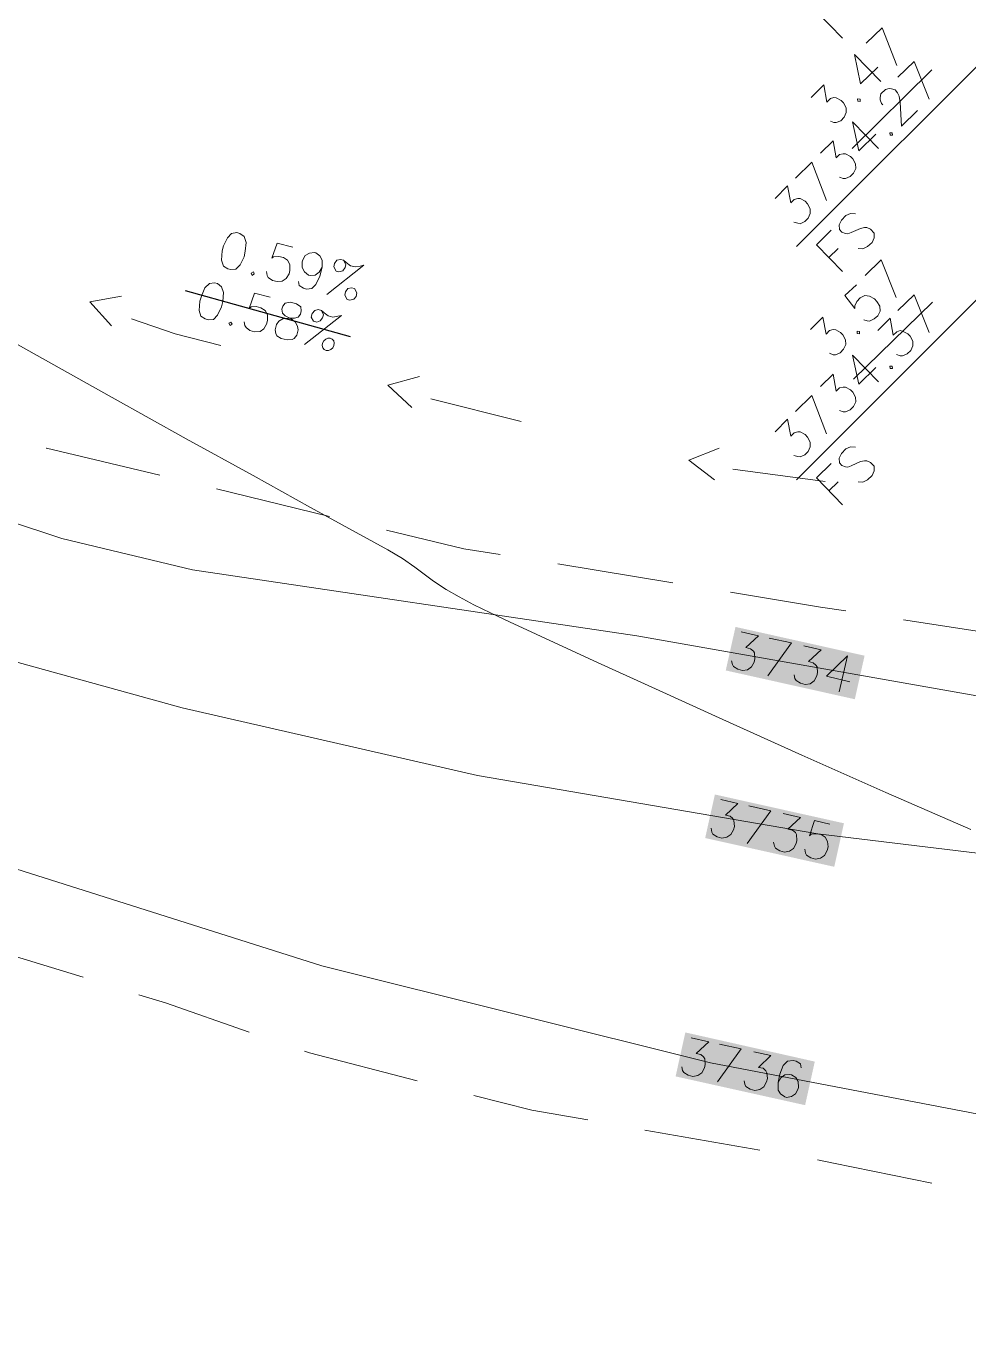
# Model space of a CAD drawing. Header units: millimetres. Extents: x -419 to 20046, y -14642 to 2638.
# Drawn here: x 5.72 to 7.739, y 7.277 to 10.064 of the extents above; entities that cross this region are included whole.
import ezdxf

# ---------------------------------------------------------------- set-up
doc = ezdxf.new("R2010")
doc.units = ezdxf.units.MM
for name, color, linetype in [('PDF11_----LN02', 7, 'Continuous'), ('PDF11_----LN03', 7, 'Continuous'), ('PDF11_----TX00', 7, 'Continuous'), ('PDF11_PR-swale', 7, 'Continuous')]:
    doc.layers.add(name, color=color, linetype=linetype)
doc.layers.add('PDF11_0', color=7, linetype='Continuous', true_color=0xb3b3b3)
doc.layers.add('PDF11_EXTO$--C3-Surface-EXTO', color=7, linetype='Continuous', true_color=0xb3b3b3)

msp = doc.modelspace()

# ---------------------------------------------------------------- hatches: boundary and pattern name
at = {"layer": 'PDF11_----LN02', "true_color": 0xffffff, "transparency": 33554559}
for points in [[(7.2406, 8.7757), (7.2197, 8.6824), (7.5173, 8.714)], [(7.5173, 8.714), (7.2197, 8.6824), (7.4964, 8.6207)], [(7.1331, 7.9065), (7.1122, 7.8123), (7.4106, 7.844)], [(7.4106, 7.844), (7.1122, 7.8123), (7.3898, 7.7506)]]:
    msp.add_hatch(color=7, dxfattribs=at).paths.add_polyline_path(points)
at = {"layer": 'PDF11_----LN03', "true_color": 0xffffff, "transparency": 33554559}
for points in [[(7.1964, 8.4165), (7.1756, 8.3232), (7.4731, 8.3548)], [(7.4731, 8.3548), (7.1756, 8.3232), (7.4523, 8.2615)]]:
    msp.add_hatch(color=7, dxfattribs=at).paths.add_polyline_path(points)

# ---------------------------------------------------------------- linework, layer by layer
at = {"layer": 'PDF11_----LN02', "lineweight": 18}
for points in [[(3.0344, 13.4869), (3.1044, 13.2036), (3.2261, 12.6085), (3.3619, 12.1201), (3.5311, 11.6534), (3.762, 11.1034), (3.9461, 10.6859), (4.2545, 10.1366), (4.4437, 9.8083), (4.667, 9.4974), (4.777, 9.3974), (4.9721, 9.2882), (5.3429, 9.1149), (5.7963, 8.9649), (6.0763, 8.8982), (7.0289, 8.7565), (8.1348, 8.5615), (8.7415, 8.5373), (9.6108, 8.5632), (10.1533, 8.6324), (10.5392, 8.7157), (10.74, 8.7507), (10.7925, 8.7524)], [(10.7917, 7.2406), (10.4783, 7.2347), (10.17, 7.2756), (9.6699, 7.3664), (9.0907, 7.4914), (8.4998, 7.6081), (8.0115, 7.6831), (7.1872, 7.8415), (6.3538, 8.049), (5.6113, 8.284), (5.0696, 8.5148), (4.7029, 8.7082), (4.462, 8.854), (4.3137, 8.9666), (4.0645, 9.2374), (3.8978, 9.4824), (3.6803, 9.8441), (3.4253, 10.3583), (3.2244, 10.7034), (3.0927, 10.9), (2.9427, 11.0759), (2.7411, 11.2634)], [(5.763, 9.1591), (5.7638, 9.1591), (6.0063, 9.1007)], [(6.3705, 9.0124), (6.128, 9.0716)], [(6.7364, 8.9307), (6.658, 8.9432), (6.4922, 8.9832)], [(7.1064, 8.8699), (6.8597, 8.9107)], [(7.4773, 8.8099), (7.4231, 8.8182), (7.2297, 8.8499)], [(7.8473, 8.7532), (7.6006, 8.7907)], [(7.2531, 8.7649), (7.2897, 8.7565), (7.2631, 8.7315), (7.2731, 8.729), (7.2789, 8.724), (7.2814, 8.7199), (7.2822, 8.7074), (7.2806, 8.6999), (7.2747, 8.6899), (7.2664, 8.684), (7.2556, 8.6824), (7.2456, 8.6849), (7.2364, 8.6907), (7.2339, 8.6949), (7.2322, 8.7032)], [(7.3131, 8.7515), (7.3606, 8.7415), (7.3098, 8.6707)], [(7.3873, 8.7349), (7.4239, 8.7265), (7.3973, 8.7015), (7.4073, 8.699), (7.4131, 8.694), (7.4156, 8.6899), (7.4164, 8.6782), (7.4148, 8.6707), (7.4089, 8.6599), (7.4006, 8.654), (7.3898, 8.6524), (7.3798, 8.6549), (7.3706, 8.6607), (7.3681, 8.6649), (7.3664, 8.6732)], [(7.4856, 8.6582), (7.4356, 8.6699), (7.4806, 8.714), (7.4631, 8.6365)], [(5.6029, 8.0981), (5.8421, 8.0248)], [(5.9613, 7.9873), (6.0188, 7.9698), (6.198, 7.9073)], [(7.1456, 7.8948), (7.1831, 7.8865), (7.1564, 7.8615), (7.1664, 7.859), (7.1722, 7.854), (7.1747, 7.8498), (7.1756, 7.8381), (7.1739, 7.8306), (7.1681, 7.8198), (7.1597, 7.814), (7.1489, 7.8123), (7.1389, 7.8148), (7.1297, 7.8206), (7.1272, 7.8248), (7.1256, 7.8331)], [(6.558, 7.8031), (6.3272, 7.8631), (6.3163, 7.8665)], [(7.2064, 7.8815), (7.2531, 7.8715), (7.2022, 7.8006)], [(7.2797, 7.8648), (7.3164, 7.8573), (7.2897, 7.8315), (7.2998, 7.8298), (7.3056, 7.824), (7.3081, 7.8198), (7.3089, 7.8081), (7.3073, 7.8006), (7.3014, 7.7898), (7.2931, 7.784), (7.2822, 7.7823), (7.2722, 7.7848), (7.2631, 7.7906), (7.2606, 7.7956), (7.2589, 7.8031)], [(7.3323, 7.799), (7.3356, 7.8173), (7.3431, 7.8356), (7.3523, 7.8448), (7.3639, 7.8465), (7.3706, 7.8448), (7.3798, 7.839), (7.3814, 7.8306)], [(6.9239, 7.719), (6.8039, 7.7398), (6.6797, 7.7715)], [(7.0464, 7.6973), (7.2931, 7.6539)], [(7.4164, 7.6331), (7.4506, 7.6264), (7.6614, 7.5831)]]:
    msp.add_lwpolyline(points, dxfattribs=at)
msp.add_lwpolyline([(7.3381, 7.809), (7.3464, 7.8156), (7.3573, 7.8165), (7.3606, 7.8156), (7.3698, 7.8098), (7.3748, 7.8015), (7.3756, 7.789), (7.3748, 7.7856), (7.3689, 7.7748), (7.3606, 7.769), (7.3498, 7.7673), (7.3464, 7.7681), (7.3373, 7.7748), (7.3323, 7.7831), (7.3323, 7.799)], close=True, dxfattribs=at)
at = {"layer": 'PDF11_----LN03', "lineweight": 20}
for points in [[(2.2718, 13.992), (2.3869, 13.9461), (2.4669, 13.8869), (2.5885, 13.7669), (2.6677, 13.6378), (2.7094, 13.5144), (2.8519, 12.901), (2.9794, 12.291), (3.0836, 11.9735), (3.2769, 11.4559), (3.577, 10.8034), (3.8711, 10.2533), (4.2928, 9.5141), (4.5095, 9.2266), (4.6137, 9.1424), (5.2913, 8.8132), (6.0547, 8.6024), (6.6872, 8.4573), (7.4173, 8.3323), (8.2015, 8.2373), (9.1516, 8.1457), (9.8908, 8.074), (10.7925, 7.9765)], [(7.2089, 8.4057), (7.2456, 8.3973), (7.2189, 8.3723), (7.2289, 8.3698), (7.2347, 8.3648), (7.2372, 8.3607), (7.2381, 8.3482), (7.2364, 8.3407), (7.2306, 8.3307), (7.2222, 8.3248), (7.2114, 8.3232), (7.2014, 8.3257), (7.1922, 8.3315), (7.1897, 8.3357), (7.1881, 8.344)], [(7.2689, 8.3923), (7.3164, 8.3815), (7.2656, 8.3115)], [(7.3431, 8.3757), (7.3798, 8.3673), (7.3531, 8.3423), (7.3631, 8.3398), (7.3689, 8.3348), (7.3714, 8.3307), (7.3723, 8.3182), (7.3706, 8.3115), (7.3648, 8.3007), (7.3564, 8.2948), (7.3456, 8.2932), (7.3356, 8.2957), (7.3264, 8.3015), (7.3239, 8.3057), (7.3223, 8.314)], [(7.3889, 8.299), (7.3906, 8.2907), (7.3931, 8.2865), (7.4023, 8.2807), (7.4123, 8.2782), (7.4231, 8.2798), (7.4314, 8.2857), (7.4373, 8.2965), (7.4389, 8.304), (7.4381, 8.3157), (7.4331, 8.3248), (7.4239, 8.3307), (7.4139, 8.3323), (7.4031, 8.3315), (7.3989, 8.3282), (7.4098, 8.3607), (7.4431, 8.3532)]]:
    msp.add_lwpolyline(points, dxfattribs=at)
at = {"layer": 'PDF11_----LN03', "lineweight": 30}
for points in [[(7.4906, 9.8008), (7.6614, 9.97)], [(6.4155, 9.3974), (6.0613, 9.4958)], [(7.4939, 9.3066), (7.6631, 9.4716)]]:
    msp.add_lwpolyline(points, dxfattribs=at)
at = {"layer": 'PDF11_----TX00', "lineweight": 20}
for points in [[(7.4698, 10.0375), (7.4139, 10.095), (7.4456, 10.1258)], [(7.5206, 10.0266), (7.5548, 10.06), (7.5864, 9.9791)], [(7.5456, 9.9758), (7.5089, 9.94), (7.4956, 10.0025), (7.5523, 9.945)], [(7.5889, 9.9541), (7.6239, 9.9875), (7.6556, 9.9066)], [(7.4031, 9.9108), (7.4298, 9.9375), (7.4364, 9.9008), (7.4439, 9.9083), (7.4514, 9.9108), (7.4564, 9.91), (7.4673, 9.9041), (7.4723, 9.8991), (7.4781, 9.8883), (7.4781, 9.8783), (7.4739, 9.8683), (7.4664, 9.8608), (7.4564, 9.8566), (7.4514, 9.8566), (7.4439, 9.86)], [(7.5564, 9.895), (7.5539, 9.8975), (7.5506, 9.9058), (7.5506, 9.9108), (7.5523, 9.9183), (7.5623, 9.9275), (7.5698, 9.93), (7.5748, 9.9291), (7.5831, 9.9266), (7.5881, 9.9208), (7.5914, 9.9133), (7.5939, 9.9), (7.5964, 9.8491), (7.6306, 9.8825)], [(7.5414, 9.8316), (7.5048, 9.7958), (7.4914, 9.8583), (7.5473, 9.8008)], [(7.4231, 9.7908), (7.4498, 9.8175), (7.4564, 9.7808), (7.4639, 9.7883), (7.4714, 9.7899), (7.4764, 9.7899), (7.4873, 9.7841), (7.4923, 9.7791), (7.4981, 9.7683), (7.4989, 9.7583), (7.4939, 9.7483), (7.4864, 9.7408), (7.4764, 9.7366), (7.4714, 9.7366), (7.4639, 9.7399)], [(7.3689, 9.7374), (7.4039, 9.7716), (7.4356, 9.6899)], [(7.3256, 9.6941), (7.3523, 9.7208), (7.3589, 9.6849), (7.3664, 9.6916), (7.3739, 9.6941), (7.3789, 9.6941), (7.3898, 9.6883), (7.3948, 9.6824), (7.4006, 9.6716), (7.4006, 9.6616), (7.3964, 9.6516), (7.3889, 9.6449), (7.3789, 9.6399), (7.3739, 9.6408), (7.3656, 9.6433)], [(7.5039, 9.5866), (7.5139, 9.5858), (7.5239, 9.5908), (7.5339, 9.5999), (7.5381, 9.6099), (7.5381, 9.6199), (7.5298, 9.6283), (7.5223, 9.6316), (7.5173, 9.6316), (7.5089, 9.6299), (7.4889, 9.6208), (7.4814, 9.6183), (7.4764, 9.6191), (7.4689, 9.6216), (7.4639, 9.6274), (7.4631, 9.6374), (7.4681, 9.6474), (7.4773, 9.6574), (7.4873, 9.6616), (7.4981, 9.6608)], [(7.4698, 9.5374), (7.4139, 9.5949), (7.4456, 9.6258)], [(6.2355, 9.5374), (6.2363, 9.5291), (6.2388, 9.5249), (6.248, 9.5183), (6.258, 9.5158), (6.2688, 9.5166), (6.2772, 9.5224), (6.2838, 9.5324), (6.2855, 9.5399), (6.2855, 9.5524), (6.2805, 9.5616), (6.2713, 9.5674), (6.2613, 9.5699), (6.2505, 9.5691), (6.2463, 9.5658), (6.258, 9.5983), (6.2913, 9.5899)], [(7.4606, 9.5866), (7.4406, 9.5674)], [(6.4005, 9.5616), (6.4063, 9.5566), (6.4155, 9.5499), (6.4255, 9.5474), (6.4363, 9.5491), (6.4438, 9.5508), (6.3647, 9.4883)], [(7.5189, 9.5291), (7.5531, 9.5624), (7.5848, 9.4816)], [(6.3547, 9.5466), (6.3497, 9.5274), (6.3413, 9.5099), (6.3322, 9.5008), (6.3213, 9.4999), (6.3147, 9.5016), (6.3055, 9.5074), (6.3038, 9.5158)], [(7.5156, 9.4341), (7.5231, 9.4316), (7.5281, 9.4308), (7.5381, 9.4358), (7.5456, 9.4424), (7.5506, 9.4524), (7.5498, 9.4633), (7.5439, 9.4733), (7.5389, 9.4791), (7.5281, 9.4849), (7.5181, 9.4858), (7.5081, 9.4808), (7.5006, 9.4733), (7.4964, 9.4641), (7.4964, 9.4583), (7.4748, 9.4858), (7.4998, 9.5091)], [(6.1872, 9.4299), (6.1888, 9.4216), (6.1913, 9.4174), (6.1997, 9.4108), (6.2097, 9.4083), (6.2213, 9.4091), (6.2297, 9.4149), (6.2355, 9.4249), (6.2372, 9.4324), (6.2372, 9.4449), (6.2322, 9.4541), (6.223, 9.4599), (6.213, 9.4624), (6.2022, 9.4616), (6.198, 9.4583), (6.2097, 9.4908), (6.243, 9.4824)], [(7.5889, 9.4541), (7.6239, 9.4874), (7.6556, 9.4066)], [(6.353, 9.4541), (6.3588, 9.4491), (6.3672, 9.4424), (6.3772, 9.4399), (6.388, 9.4416), (6.3963, 9.4433), (6.3163, 9.3808)], [(7.4014, 9.4133), (7.4281, 9.4399), (7.4348, 9.4033), (7.4423, 9.4108), (7.4498, 9.4133), (7.4556, 9.4124), (7.4656, 9.4066), (7.4706, 9.4016), (7.4764, 9.3908), (7.4773, 9.3808), (7.4723, 9.3707), (7.4648, 9.3632), (7.4548, 9.3591), (7.4498, 9.3591), (7.4423, 9.3624)], [(7.5456, 9.4108), (7.5723, 9.4374), (7.5789, 9.4008), (7.5864, 9.4083), (7.5939, 9.4108), (7.5989, 9.4099), (7.6098, 9.4041), (7.6148, 9.3991), (7.6206, 9.3883), (7.6206, 9.3783), (7.6164, 9.3682), (7.6089, 9.3607), (7.5989, 9.3566), (7.5939, 9.3566), (7.5856, 9.3599)], [(7.5414, 9.3316), (7.5048, 9.2957), (7.4914, 9.3582), (7.5473, 9.3007)], [(7.4231, 9.2907), (7.4498, 9.3174), (7.4564, 9.2807), (7.4639, 9.2882), (7.4714, 9.2899), (7.4764, 9.2899), (7.4873, 9.2841), (7.4923, 9.2791), (7.4981, 9.2682), (7.4989, 9.2582), (7.4939, 9.2482), (7.4864, 9.2407), (7.4764, 9.2366), (7.4714, 9.2366), (7.4639, 9.2399)], [(7.3689, 9.2374), (7.4039, 9.2716), (7.4356, 9.1899)], [(7.3256, 9.1941), (7.3523, 9.2207), (7.3589, 9.1849), (7.3664, 9.1916), (7.3739, 9.1941), (7.3789, 9.1941), (7.3898, 9.1882), (7.3948, 9.1824), (7.4006, 9.1716), (7.4006, 9.1616), (7.3964, 9.1516), (7.3889, 9.1449), (7.3789, 9.1399), (7.3739, 9.1407), (7.3656, 9.1432)], [(7.5039, 9.0866), (7.5139, 9.0857), (7.5239, 9.0907), (7.5339, 9.0999), (7.5381, 9.1099), (7.5381, 9.1199), (7.5298, 9.1282), (7.5223, 9.1316), (7.5173, 9.1316), (7.5089, 9.1299), (7.4889, 9.1207), (7.4814, 9.1182), (7.4764, 9.1191), (7.4689, 9.1216), (7.4639, 9.1274), (7.4631, 9.1374), (7.4681, 9.1474), (7.4773, 9.1574), (7.4873, 9.1616), (7.4981, 9.1607)], [(7.4698, 9.0374), (7.4139, 9.0949), (7.4456, 9.1257)], [(7.4606, 9.0866), (7.4406, 9.0674)]]:
    msp.add_lwpolyline(points, dxfattribs=at)
for points in [[(7.5023, 9.9075), (7.5081, 9.9066), (7.5081, 9.9016), (7.5031, 9.9025)], [(7.5714, 9.835), (7.5764, 9.835), (7.5773, 9.83), (7.5723, 9.83)], [(6.1713, 9.6208), (6.178, 9.6191), (6.1872, 9.6124), (6.1913, 9.5999), (6.1897, 9.5808), (6.1872, 9.5691), (6.1788, 9.5516), (6.1697, 9.5424), (6.1588, 9.5416), (6.1522, 9.5433), (6.143, 9.5491), (6.1388, 9.5616), (6.1405, 9.5816), (6.143, 9.5924), (6.1513, 9.6099), (6.1605, 9.6191)], [(6.348, 9.5358), (6.3397, 9.5299), (6.3288, 9.5291), (6.3255, 9.5299), (6.3163, 9.5366), (6.3113, 9.5458), (6.3113, 9.5574), (6.3122, 9.5608), (6.318, 9.5716), (6.3272, 9.5766), (6.338, 9.5783), (6.3413, 9.5774), (6.3497, 9.5708), (6.3547, 9.5616), (6.3547, 9.5466)], [(6.4055, 9.5524), (6.4038, 9.5458), (6.3988, 9.5391), (6.3905, 9.5366), (6.3847, 9.5383), (6.3797, 9.5474), (6.3813, 9.5549), (6.3863, 9.5616), (6.3938, 9.5633), (6.4005, 9.5616)], [(6.2072, 9.5366), (6.2088, 9.5324), (6.2047, 9.5291), (6.2022, 9.5341)], [(6.1238, 9.5133), (6.1305, 9.5116), (6.1388, 9.5049), (6.143, 9.4924), (6.1413, 9.4733), (6.1388, 9.4616), (6.1305, 9.4441), (6.1213, 9.4349), (6.1105, 9.4341), (6.1038, 9.4358), (6.0947, 9.4416), (6.0905, 9.4541), (6.0922, 9.4741), (6.0955, 9.4849), (6.103, 9.5024), (6.113, 9.5116)], [(6.4172, 9.5024), (6.4238, 9.5008), (6.4288, 9.4916), (6.4272, 9.4841), (6.4222, 9.4783), (6.4138, 9.4758), (6.408, 9.4774), (6.403, 9.4866), (6.4047, 9.4941), (6.4097, 9.5008)], [(6.2863, 9.4716), (6.2997, 9.4683), (6.3088, 9.4616), (6.3097, 9.4533), (6.308, 9.4458), (6.303, 9.4399), (6.2955, 9.4374), (6.2813, 9.4374), (6.2705, 9.4358), (6.2613, 9.4308), (6.2563, 9.4241), (6.2538, 9.4124), (6.2555, 9.4049), (6.2572, 9.3999), (6.2663, 9.3941), (6.2797, 9.3908), (6.2905, 9.3916), (6.2947, 9.3941), (6.3005, 9.4008), (6.303, 9.4124), (6.3013, 9.4199), (6.2972, 9.4291), (6.288, 9.4358), (6.2755, 9.4424), (6.2697, 9.4483), (6.268, 9.4566), (6.2705, 9.4633), (6.2755, 9.4699)], [(6.3572, 9.4449), (6.3555, 9.4383), (6.3505, 9.4316), (6.343, 9.4291), (6.3363, 9.4308), (6.3313, 9.4399), (6.333, 9.4474), (6.3388, 9.4541), (6.3463, 9.4558), (6.353, 9.4541)], [(6.1588, 9.4291), (6.1613, 9.4249), (6.1572, 9.4216), (6.1547, 9.4266)], [(7.5014, 9.4099), (7.5064, 9.4091), (7.5064, 9.4041), (7.5014, 9.4049)], [(7.5714, 9.3349), (7.5764, 9.3349), (7.5773, 9.3299), (7.5723, 9.3299)]]:
    msp.add_lwpolyline(points, close=True, dxfattribs=at)
at = {"layer": 'PDF11_----TX00', "lineweight": 20, "extrusion": (0, 0, -1)}
msp.add_ellipse((6.3676, 9.3815), major_axis=(-0.0086, -0.0111), ratio=0.871585, start_param=-3.141592653589678, end_param=3.141592653589909, dxfattribs=at)
at = {"layer": 'PDF11_0', "color": 7, "lineweight": 20}
for points in [[(7.3714, 9.5908), (7.8265, 10.0458)], [(7.3714, 9.0907), (7.8265, 9.5458)]]:
    msp.add_lwpolyline(points, dxfattribs=at)
at = {"layer": 'PDF11_0', "lineweight": 18}
msp.add_lwpolyline([(7.7448, 8.3415), (7.5631, 8.4207), (7.3831, 8.5007), (7.2131, 8.5774), (7.0614, 8.6465), (6.9372, 8.7032), (6.7564, 8.7865), (6.7155, 8.8057), (6.6797, 8.8232), (6.648, 8.8399), (6.6205, 8.8557), (6.593, 8.874), (6.553, 8.904), (6.5264, 8.9224), (6.4955, 8.9407), (6.3297, 9.0316), (6.2063, 9.0999), (6.063, 9.1791), (5.9046, 9.2674), (5.7371, 9.3607), (5.5654, 9.4566)], dxfattribs=at)
at = {"layer": 'PDF11_EXTO$--C3-Surface-EXTO', "lineweight": 18}
msp.add_lwpolyline([(7.7448, 8.3415), (7.5631, 8.4207), (7.3831, 8.5007), (7.2131, 8.5774), (7.0614, 8.6465), (6.9372, 8.7032), (6.7564, 8.7865), (6.7155, 8.8057), (6.6797, 8.8232), (6.648, 8.8399), (6.6205, 8.8557), (6.593, 8.874), (6.553, 8.904), (6.5264, 8.9224), (6.4955, 8.9407), (6.3297, 9.0316), (6.2063, 9.0999), (6.063, 9.1791), (5.9046, 9.2674), (5.7371, 9.3607), (5.5654, 9.4566)], dxfattribs=at)
at = {"layer": 'PDF11_PR-swale', "lineweight": 13}
for points in [[(5.903, 9.4208), (5.8563, 9.4724), (5.9246, 9.4849)], [(6.1372, 9.3791), (6.0396, 9.4041), (5.9455, 9.4358)], [(6.5464, 9.2457), (6.4955, 9.2941), (6.563, 9.3124)], [(6.5872, 9.2649), (6.7814, 9.2157)], [(7.1956, 9.0907), (7.1406, 9.1332), (7.2056, 9.1591)], [(7.2347, 9.1141), (7.4331, 9.0874)]]:
    msp.add_lwpolyline(points, dxfattribs=at)

doc.saveas('drawing.dxf')
